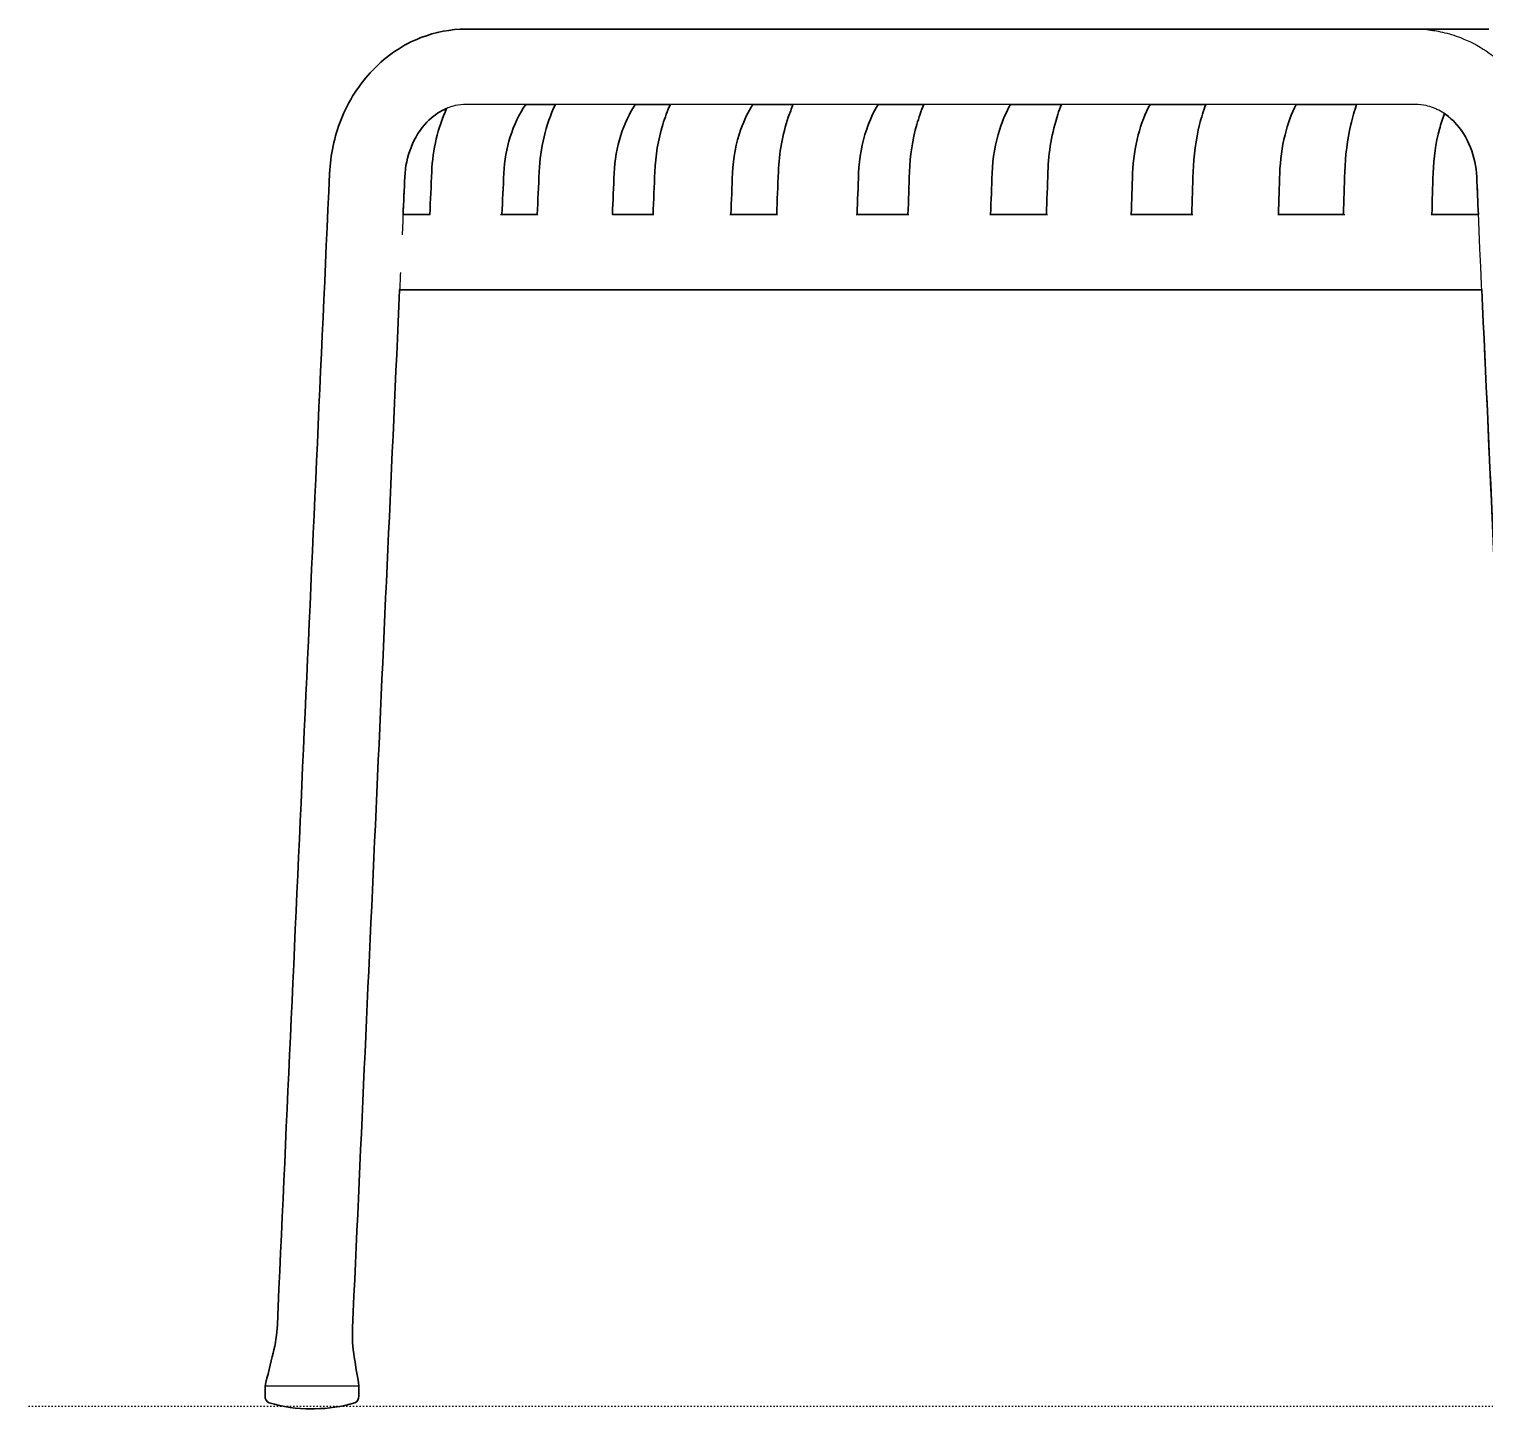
# Model space of a CAD drawing. Header units: millimetres. Extents: x -660 to 3082, y -1324 to 861.
# Drawn here: x -659.8 to -176.1, y -1231.5 to -773.1 of the extents above; entities that cross this region are included whole.
import ezdxf

# ---------------------------------------------------------------- set-up
doc = ezdxf.new("R2010")
doc.units = ezdxf.units.MM
doc.linetypes.add('Dots', pattern=[1, 0, -1])
doc.layers.add('Blocks', color=7, linetype='Continuous')
for name, color, linetype, lineweight, true_color in [('Blocks$Inner', 7, 'Continuous', 25, 0x007f00), ('Blocks$Outline', 7, 'Continuous', 35, 0xff3f3f), ('Groud', 7, 'Dots', 25, 0x243775)]:
    doc.layers.add(name, color=color, linetype=linetype, lineweight=lineweight, true_color=true_color)

# ---------------------------------------------------------------- blocks, each defined once
blk = doc.blocks.new('Palissade Park Bench w Middle Leg Front')
at = {"layer": 'Blocks$Inner'}
for points, knots in [([(99.84, 409.59), (100.12, 415.75), (101.41, 421.8), (103.65, 427.46), (106.11, 433.66), (109.67, 439.27), (114.17, 443.94), (116.46, 446.33), (118.98, 448.45), (121.69, 450.27), (124.36, 452.06), (127.2, 453.55), (130.17, 454.7), (134.99, 456.57), (140.07, 457.54), (145.19, 457.54)], [3, 3, 3, 3, 4, 4, 4, 5, 5, 5, 6, 6, 6, 7, 7, 7, 8, 8, 8, 8]), ([(469.62, 456.54), (471.66, 456.08), (473.67, 455.47), (475.63, 454.7), (478.6, 453.55), (481.44, 452.06), (484.12, 450.27), (486.83, 448.45), (489.34, 446.33), (491.64, 443.94), (496.13, 439.27), (499.69, 433.66), (502.15, 427.46), (504.39, 421.8), (505.68, 415.75), (505.96, 409.59)], [1, 1, 1, 1, 2, 2, 2, 3, 3, 3, 4, 4, 4, 5, 5, 5, 6, 6, 6, 6]), ([(201.4, 432.54), (199.41, 429.45), (197.8, 426.01), (196.62, 422.32), (195.32, 418.27), (194.56, 413.99), (194.38, 409.64)], [0, 0, 0, 0, 1, 1, 1, 2, 2, 2, 2]), ([(207.89, 410.14), (208.11, 415.53), (209.01, 420.84), (210.55, 425.87), (211.26, 428.17), (212.1, 430.4), (213.07, 432.54)], [1, 1, 1, 1, 2, 2, 2, 3, 3, 3, 3]), ([(240.45, 432.54), (238.89, 430.01), (237.56, 427.23), (236.51, 424.27), (234.87, 419.67), (233.92, 414.7), (233.72, 409.64)], [0, 0, 0, 0, 1, 1, 1, 2, 2, 2, 2]), ([(248.95, 410.14), (249.19, 416.4), (250.31, 422.54), (252.26, 428.26), (252.76, 429.72), (253.3, 431.15), (253.9, 432.54)], [1, 1, 1, 1, 2, 2, 2, 3, 3, 3, 3]), ([(282.06, 432.54), (280.56, 430.01), (279.3, 427.24), (278.29, 424.28), (276.72, 419.68), (275.82, 414.71), (275.62, 409.64)], [0, 0, 0, 0, 1, 1, 1, 2, 2, 2, 2]), ([(292.53, 410.14), (292.73, 415.52), (293.54, 420.82), (294.95, 425.84), (295.6, 428.16), (296.37, 430.39), (297.25, 432.54)], [1, 1, 1, 1, 2, 2, 2, 3, 3, 3, 3]), ([(326.09, 432.54), (324.68, 430.01), (323.47, 427.25), (322.52, 424.29), (321.03, 419.69), (320.16, 414.71), (319.98, 409.65)], [0, 0, 0, 0, 1, 1, 1, 2, 2, 2, 2]), ([(338.51, 410.14), (338.74, 416.73), (339.85, 423.2), (341.78, 429.16), (342.15, 430.31), (342.55, 431.44), (342.98, 432.54)], [1, 1, 1, 1, 2, 2, 2, 3, 3, 3, 3]), ([(372.44, 432.54), (370.81, 429.47), (369.49, 426.04), (368.52, 422.37), (367.44, 418.31), (366.81, 414.01), (366.66, 409.65)], [0, 0, 0, 0, 1, 1, 1, 2, 2, 2, 2]), ([(386.76, 410.13), (386.94, 415.5), (387.66, 420.8), (388.91, 425.82), (389.49, 428.14), (390.18, 430.38), (390.96, 432.54)], [1, 1, 1, 1, 2, 2, 2, 3, 3, 3, 3]), ([(420.98, 432.54), (419.45, 429.47), (418.21, 426.05), (417.29, 422.39), (416.28, 418.32), (415.69, 414.01), (415.55, 409.65)], [0, 0, 0, 0, 1, 1, 1, 2, 2, 2, 2]), ([(437.15, 410.13), (437.32, 415.5), (437.99, 420.79), (439.16, 425.8), (439.7, 428.13), (440.34, 430.38), (441.08, 432.54)], [1, 1, 1, 1, 2, 2, 2, 3, 3, 3, 3]), ([(470.27, 429.45), (469.65, 427.83), (469.1, 426.12), (468.62, 424.34), (467.38, 419.72), (466.66, 414.73), (466.5, 409.65)], [0, 0, 0, 0, 1, 1, 1, 2, 2, 2, 2])]:
    blk.add_open_spline(points, degree=3, knots=knots, dxfattribs=at)
for points in [[(145.19, 457.54), (250.33, 457.54), (355.47, 457.54), (460.61, 457.54)], [(460.61, 457.54), (463.56, 457.54), (466.51, 457.54), (469.46, 457.54)], [(464.4, 457.36), (466.16, 457.2), (467.9, 456.92), (469.62, 456.54)], [(469.46, 457.54), (474.54, 457.54), (479.62, 457.54), (484.71, 457.54)], [(138.02, 430.88), (135.96, 429.9), (133.98, 428.47), (132.18, 426.61)], [(133.77, 410.14), (134.1, 417.57), (135.81, 424.75), (138.72, 431.19)], [(138.9, 431.27), (138.6, 431.15), (138.31, 431.02), (138.02, 430.88)], [(139.23, 431.4), (139.12, 431.36), (139.01, 431.31), (138.9, 431.27)], [(141.61, 432.13), (140.81, 431.95), (140.02, 431.71), (139.23, 431.4)], [(145.19, 432.54), (144, 432.54), (142.8, 432.4), (141.61, 432.13)], [(460.61, 432.54), (355.47, 432.54), (250.33, 432.54), (145.19, 432.54)], [(165, 432.54), (160.64, 426.02), (158.09, 418.01), (157.72, 409.64)], [(169.46, 410.14), (169.8, 418.06), (171.66, 425.73), (174.85, 432.54)], [(464.19, 432.13), (463, 432.4), (461.8, 432.54), (460.61, 432.54)], [(466.58, 431.4), (465.79, 431.71), (464.99, 431.95), (464.19, 432.13)], [(467.78, 430.88), (467.38, 431.07), (466.98, 431.24), (466.58, 431.4)], [(470.06, 429.59), (469.32, 430.08), (468.56, 430.51), (467.78, 430.88)], [(132.18, 426.61), (130.02, 424.36), (128.19, 421.52), (126.89, 418.25)], [(473.62, 426.61), (472.5, 427.78), (471.3, 428.77), (470.06, 429.59)], [(478.91, 418.25), (477.61, 421.52), (475.79, 424.36), (473.62, 426.61)], [(126.89, 418.25), (125.69, 415.21), (124.97, 411.87), (124.82, 408.46)], [(480.99, 408.46), (480.83, 411.87), (480.12, 415.21), (478.91, 418.25)], [(82.48, 27.08), (88.27, 154.58), (94.06, 282.09), (99.84, 409.59)], [(124.82, 408.46), (124.62, 404.12), (124.42, 399.79), (124.23, 395.45)], [(133.15, 395.97), (133.35, 400.7), (133.56, 405.42), (133.77, 410.14)], [(157.72, 409.64), (157.52, 405.08), (157.32, 400.53), (157.12, 395.97)], [(168.86, 395.97), (169.06, 400.7), (169.26, 405.42), (169.46, 410.14)], [(194.38, 409.64), (194.19, 405.08), (193.99, 400.53), (193.8, 395.97)], [(207.31, 395.97), (207.5, 400.69), (207.7, 405.42), (207.89, 410.14)], [(233.72, 409.64), (233.53, 405.08), (233.35, 400.53), (233.16, 395.97)], [(248.4, 395.97), (248.58, 400.69), (248.77, 405.42), (248.95, 410.14)], [(275.62, 409.64), (275.44, 405.09), (275.27, 400.53), (275.09, 395.97)], [(292, 395.97), (292.18, 400.69), (292.35, 405.42), (292.53, 410.14)], [(319.98, 409.65), (319.81, 405.09), (319.64, 400.53), (319.47, 395.97)], [(338.01, 395.97), (338.18, 400.69), (338.34, 405.41), (338.51, 410.14)], [(366.66, 409.65), (366.5, 405.09), (366.34, 400.53), (366.18, 395.97)], [(386.29, 395.97), (386.45, 400.69), (386.6, 405.41), (386.76, 410.13)], [(415.55, 409.65), (415.39, 405.09), (415.24, 400.53), (415.09, 395.97)], [(436.72, 395.97), (436.86, 400.69), (437.01, 405.41), (437.15, 410.13)], [(466.5, 409.65), (466.36, 405.09), (466.22, 400.53), (466.08, 395.97)], [(498.35, 25.94), (492.56, 153.45), (486.77, 280.95), (480.99, 408.46)], [(124.23, 395.45), (124.13, 393.36), (124.04, 391.26), (123.94, 389.17)], [(124.25, 395.97), (127.24, 395.97), (130.25, 395.97), (133.31, 395.97)], [(156.66, 395.97), (160.74, 395.97), (164.87, 395.97), (169.05, 395.97)], [(193.8, 395.97), (198.32, 395.97), (202.9, 395.97), (207.54, 395.97)], [(232.79, 395.97), (238.01, 395.97), (243.3, 395.97), (248.65, 395.97)], [(274.76, 395.97), (280.54, 395.97), (286.38, 395.97), (292.3, 395.97)], [(319.17, 395.97), (325.5, 395.97), (331.89, 395.97), (338.34, 395.97)], [(365.92, 395.97), (372.77, 395.97), (379.69, 395.97), (386.66, 395.97)], [(414.87, 395.97), (422.22, 395.97), (429.64, 395.97), (437.13, 395.97)], [(465.89, 395.97), (466.34, 395.97), (471.86, 395.97), (481.55, 395.97)], [(123.37, 376.64), (123.29, 374.75), (123.2, 372.86), (123.12, 370.97)], [(123.12, 370.97), (117.9, 255.96), (112.68, 140.95), (107.46, 25.94)], [(482.69, 370.97), (339.02, 370.97), (216.23, 370.97), (123.12, 370.97)], [(81.06, 17.64), (81.86, 20.73), (82.34, 23.9), (82.48, 27.08)], [(107.46, 25.94), (107.31, 22.75), (107.5, 19.56), (108.02, 16.41)], [(78.39, 6.7), (79.2, 9.83), (80.25, 14.51), (81.06, 17.64)], [(108.02, 16.41), (108.54, 13.22), (109.07, 10.03), (109.59, 6.73)], [(109.59, 6.73), (109.59, 6.73), (78.39, 6.7), (78.39, 6.7)], [(78.39, 6.7), (78.39, 5.59), (78.39, 4.47), (78.39, 3.35)], [(109.59, 3.35), (109.59, 4.47), (109.59, 5.59), (109.59, 6.73)], [(78.39, 3.35), (78.38, 2.42), (78.96, 1.52), (79.81, 1.14)], [(79.81, 1.14), (84.29, -0.21), (88.97, -0.86), (93.65, -0.82)], [(94.88, -0.82), (99.37, -0.82), (103.87, -0.15), (108.18, 1.14)], [(108.18, 1.14), (109.03, 1.52), (109.6, 2.42), (109.59, 3.35)], [(93.65, -0.82), (93.98, -0.82), (94.53, -0.82), (94.81, -0.82)], [(94.81, -0.82), (94.81, -0.82), (94.88, -0.82), (94.88, -0.82)]]:
    blk.add_open_spline(points, degree=3, dxfattribs=at)
at = {"layer": 'Blocks$Outline'}
for points in [[(319.47, 395.97), (338.01, 395.97)], [(366.18, 395.97), (386.29, 395.97)], [(415.09, 395.97), (436.72, 395.97)]]:
    blk.add_lwpolyline(points, dxfattribs=at)
for points, knots in [([(78.39, 6.7), (79.2, 9.83), (80.25, 14.51), (81.06, 17.64), (81.86, 20.73), (82.34, 23.9), (82.48, 27.08), (88.27, 154.58), (94.06, 282.09), (99.84, 409.59), (100.12, 415.75), (101.41, 421.8), (103.65, 427.46), (106.11, 433.66), (109.67, 439.27), (114.17, 443.94), (116.46, 446.33), (118.98, 448.45), (121.69, 450.27), (124.36, 452.06), (127.2, 453.55), (130.17, 454.7), (134.99, 456.57), (140.07, 457.54), (145.19, 457.54), (250.33, 457.54), (355.47, 457.54), (460.61, 457.54), (463.56, 457.54), (466.51, 457.54), (469.46, 457.54), (474.54, 457.54), (479.62, 457.54), (484.71, 457.54), (484.79, 457.54), (484.88, 457.54), (484.97, 457.54)], [0, 0, 0, 0, 1, 1, 1, 2, 2, 2, 3, 3, 3, 4, 4, 4, 5, 5, 5, 6, 6, 6, 7, 7, 7, 8, 8, 8, 9, 9, 9, 10, 10, 10, 11, 11, 11, 11.03125, 11.03125, 11.03125, 11.03125]), ([(138.72, 431.19), (138.49, 431.1), (138.25, 430.99), (138.02, 430.88), (135.96, 429.9), (133.98, 428.47), (132.18, 426.61), (130.02, 424.36), (128.19, 421.52), (126.89, 418.25), (125.69, 415.21), (124.97, 411.87), (124.82, 408.46), (124.63, 404.3), (124.44, 400.13), (124.25, 395.97)], [14.203469, 14.203469, 14.203469, 14.203469, 15, 15, 15, 16, 16, 16, 17, 17, 17, 18, 18, 18, 18.9601, 18.9601, 18.9601, 18.9601]), ([(133.15, 395.97), (133.35, 400.7), (133.56, 405.42), (133.77, 410.14), (134.1, 417.57), (135.81, 424.75), (138.72, 431.19)], [0, 0, 0, 0, 1, 1, 1, 1.999983, 1.999983, 1.999983, 1.999983]), ([(165, 432.54), (160.64, 426.02), (158.09, 418.01), (157.72, 409.64), (157.52, 405.08), (157.32, 400.53), (157.12, 395.97)], [0, 0, 0, 0, 1, 1, 1, 2, 2, 2, 2]), ([(168.86, 395.97), (169.06, 400.7), (169.26, 405.42), (169.46, 410.14), (169.8, 418.06), (171.66, 425.73), (174.85, 432.54)], [0, 0, 0, 0, 1, 1, 1, 2, 2, 2, 2]), ([(201.4, 432.54), (199.41, 429.45), (197.8, 426.01), (196.62, 422.32), (195.32, 418.27), (194.56, 413.99), (194.38, 409.64), (194.19, 405.08), (193.99, 400.53), (193.8, 395.97), (198.25, 395.97), (202.76, 395.97), (207.31, 395.97)], [0, 0, 0, 0, 1, 1, 1, 2, 2, 2, 3, 3, 3, 3.983945, 3.983945, 3.983945, 3.983945]), ([(207.31, 395.97), (207.5, 400.69), (207.7, 405.42), (207.89, 410.14), (208.11, 415.53), (209.01, 420.84), (210.55, 425.87), (211.26, 428.17), (212.1, 430.4), (213.07, 432.54)], [0, 0, 0, 0, 1, 1, 1, 2, 2, 2, 3, 3, 3, 3]), ([(240.45, 432.54), (238.89, 430.01), (237.56, 427.23), (236.51, 424.27), (234.87, 419.67), (233.92, 414.7), (233.72, 409.64), (233.53, 405.08), (233.35, 400.53), (233.16, 395.97)], [0, 0, 0, 0, 1, 1, 1, 2, 2, 2, 3, 3, 3, 3]), ([(248.4, 395.97), (248.58, 400.69), (248.77, 405.42), (248.95, 410.14), (249.19, 416.4), (250.31, 422.54), (252.26, 428.26), (252.76, 429.72), (253.3, 431.15), (253.9, 432.54)], [0, 0, 0, 0, 1, 1, 1, 2, 2, 2, 2.999897, 2.999897, 2.999897, 2.999897]), ([(282.06, 432.54), (280.56, 430.01), (279.3, 427.24), (278.29, 424.28), (276.72, 419.68), (275.82, 414.71), (275.62, 409.64), (275.44, 405.09), (275.27, 400.53), (275.09, 395.97)], [0.000008, 0.000008, 0.000008, 0.000008, 1, 1, 1, 2, 2, 2, 3, 3, 3, 3]), ([(297.25, 432.54), (292.18, 432.54), (287.12, 432.54), (282.06, 432.54), (282.06, 432.54)], [10.51792939, 10.51792939, 10.51792939, 10.51792939, 10.56608954, 10.56608965, 10.56608965, 10.56608965, 10.56608965]), ([(292, 395.97), (292.18, 400.69), (292.35, 405.42), (292.53, 410.14), (292.73, 415.52), (293.54, 420.82), (294.95, 425.84), (295.6, 428.16), (296.37, 430.39), (297.25, 432.54)], [0, 0, 0, 0, 1, 1, 1, 2, 2, 2, 3, 3, 3, 3]), ([(326.09, 432.54), (324.68, 430.01), (323.47, 427.25), (322.52, 424.29), (321.03, 419.69), (320.16, 414.71), (319.98, 409.65), (319.81, 405.09), (319.64, 400.53), (319.47, 395.97)], [0, 0, 0, 0, 1, 1, 1, 2, 2, 2, 3, 3, 3, 3]), ([(338.01, 395.97), (338.18, 400.69), (338.34, 405.41), (338.51, 410.14), (338.74, 416.73), (339.85, 423.2), (341.78, 429.16), (342.15, 430.31), (342.55, 431.44), (342.98, 432.54)], [0, 0, 0, 0, 1, 1, 1, 2, 2, 2, 3, 3, 3, 3]), ([(372.44, 432.54), (370.81, 429.47), (369.49, 426.04), (368.52, 422.37), (367.44, 418.31), (366.81, 414.01), (366.66, 409.65), (366.5, 405.09), (366.34, 400.53), (366.18, 395.97)], [0, 0, 0, 0, 1, 1, 1, 2, 2, 2, 3, 3, 3, 3]), ([(386.29, 395.97), (386.45, 400.69), (386.6, 405.41), (386.76, 410.13), (386.94, 415.5), (387.66, 420.8), (388.91, 425.82), (389.49, 428.14), (390.18, 430.38), (390.96, 432.54)], [0, 0, 0, 0, 1, 1, 1, 2, 2, 2, 3, 3, 3, 3]), ([(420.98, 432.54), (419.45, 429.47), (418.21, 426.05), (417.29, 422.39), (416.28, 418.32), (415.69, 414.01), (415.55, 409.65), (415.39, 405.09), (415.24, 400.53), (415.09, 395.97)], [0.000021, 0.000021, 0.000021, 0.000021, 1, 1, 1, 2, 2, 2, 3, 3, 3, 3]), ([(441.08, 432.54), (434.38, 432.54), (427.68, 432.54), (420.98, 432.54), (420.98, 432.54)], [10.06190215, 10.06190215, 10.06190215, 10.06190215, 10.12565175, 10.12565205, 10.12565205, 10.12565205, 10.12565205]), ([(436.72, 395.97), (436.86, 400.69), (437.01, 405.41), (437.15, 410.13), (437.32, 415.5), (437.99, 420.79), (439.16, 425.8), (439.7, 428.13), (440.34, 430.38), (441.08, 432.54)], [0, 0, 0, 0, 1, 1, 1, 2, 2, 2, 2.999966, 2.999966, 2.999966, 2.999966]), ([(470.27, 429.45), (469.65, 427.83), (469.1, 426.12), (468.62, 424.34), (467.38, 419.72), (466.66, 414.73), (466.5, 409.65), (466.36, 405.09), (466.22, 400.53), (466.08, 395.97)], [0.000019, 0.000019, 0.000019, 0.000019, 1, 1, 1, 2, 2, 2, 3, 3, 3, 3]), ([(481.55, 395.97), (481.36, 400.13), (481.17, 404.3), (480.99, 408.46), (480.83, 411.87), (480.12, 415.21), (478.91, 418.25), (477.61, 421.52), (475.79, 424.36), (473.62, 426.61), (472.56, 427.71), (471.44, 428.66), (470.27, 429.45)], [2.967355, 2.967355, 2.967355, 2.967355, 3, 3, 3, 4, 4, 4, 5, 5, 5, 5.944236, 5.944236, 5.944236, 5.944236]), ([(123.12, 370.97), (123.12, 370.97), (123.12, 370.97), (123.12, 370.97), (117.9, 255.96), (112.68, 140.95), (107.46, 25.94), (107.31, 22.75), (107.5, 19.56), (108.02, 16.41), (108.54, 13.22), (109.07, 10.03), (109.59, 6.73)], [0.999999, 0.999999, 0.999999, 0.999999, 1, 1, 1, 2, 2, 2, 3, 3, 3, 4, 4, 4, 4]), ([(496.21, 6.78), (496.74, 10.03), (497.26, 13.22), (497.79, 16.41), (498.3, 19.57), (498.49, 22.76), (498.35, 25.94), (493.13, 140.95), (487.91, 255.96), (482.69, 370.97)], [0, 0, 0, 0, 1, 1, 1, 2, 2, 2, 2.901998, 2.901998, 2.901998, 2.901998]), ([(109.59, 6.73), (109.59, 5.59), (109.59, 4.47), (109.59, 3.35), (109.6, 2.42), (109.03, 1.52), (108.18, 1.14), (103.87, -0.15), (99.37, -0.82), (94.88, -0.82), (94.88, -0.82), (94.81, -0.82), (94.81, -0.82), (94.53, -0.82), (93.98, -0.82), (93.65, -0.82), (88.97, -0.86), (84.29, -0.21), (79.81, 1.14), (78.96, 1.52), (78.38, 2.42), (78.39, 3.35), (78.39, 4.47), (78.39, 5.59), (78.39, 6.7)], [-9, -9, -9, -9, -8, -8, -8, -7, -7, -7, -6, -6, -6, -5, -5, -5, -4, -4, -4, -3, -3, -3, -2, -2, -2, -1, -1, -1, -1])]:
    blk.add_open_spline(points, degree=3, knots=knots, dxfattribs=at)
for points in [[(174.85, 432.54), (171.56, 432.54), (168.28, 432.54), (165, 432.54)], [(213.07, 432.54), (209.18, 432.54), (205.29, 432.54), (201.4, 432.54)], [(253.9, 432.54), (249.42, 432.54), (244.94, 432.54), (240.45, 432.54)], [(342.98, 432.54), (337.35, 432.54), (331.72, 432.54), (326.09, 432.54)], [(390.96, 432.54), (384.79, 432.54), (378.62, 432.54), (372.44, 432.54)], [(124.25, 395.97), (127.18, 395.97), (130.15, 395.97), (133.15, 395.97)], [(157.12, 395.97), (160.98, 395.97), (164.9, 395.97), (168.86, 395.97)], [(233.16, 395.97), (238.18, 395.97), (243.26, 395.97), (248.4, 395.97)], [(275.09, 395.97), (280.66, 395.97), (286.3, 395.97), (292, 395.97)], [(466.08, 395.97), (467.2, 395.97), (472.59, 395.97), (481.55, 395.97)], [(482.69, 370.97), (339.02, 370.97), (216.23, 370.97), (123.12, 370.97)]]:
    blk.add_open_spline(points, degree=3, dxfattribs=at)

msp = doc.modelspace()

# ---------------------------------------------------------------- linework, layer by layer
at = {"layer": 'Groud'}
msp.add_lwpolyline([(-659.78, -1230.61), (1701.56, -1230.61)], dxfattribs=at)

# ---------------------------------------------------------------- block references
at = {"layer": 'Blocks'}
msp.add_blockref('Palissade Park Bench w Middle Leg Front', (-659.78, -1230.61), dxfattribs=at)

doc.saveas('drawing.dxf')
